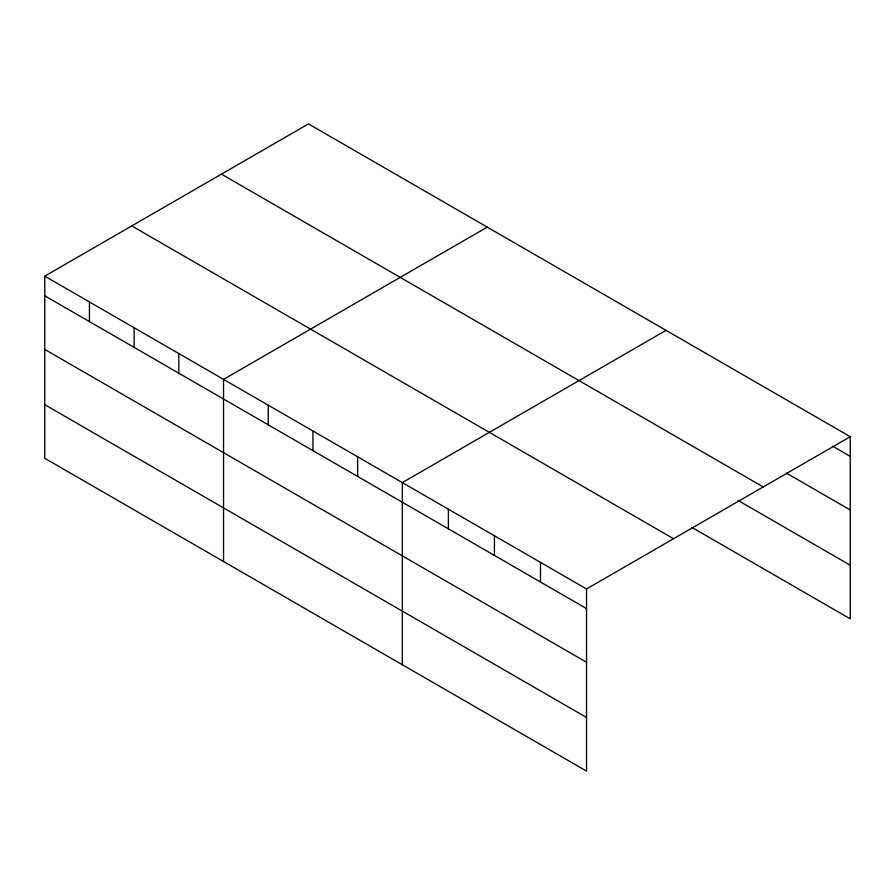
<?xml version="1.0" encoding="UTF-8"?>
<svg xmlns="http://www.w3.org/2000/svg" width="895" height="895" viewBox="0 0 895 895"><rect width="100%" height="100%" fill="white"/><g stroke="black" fill="none" stroke-linecap="round" stroke-linejoin="round"><path stroke-width="1.34" d="M44.75 276.152L586.538 588.955L586.538 771.098L44.75 458.296L44.75 276.152L308.462 123.902L850.25 436.704L850.25 618.848L692.014 527.491M487.249 227.129L223.537 379.379L223.537 561.512M666.037 330.356L402.336 482.606L402.336 664.739M586.538 588.955L850.25 436.704M832.54 446.124L850.25 456.349M786.481 473.153L850.25 509.971M221.434 174.145L763.222 486.947M738.073 500.45L850.25 565.215M131.778 225.92L673.566 538.712M44.75 295.797L586.538 608.6M44.75 349.419L586.538 662.222M44.75 404.674L586.538 717.466M540.49 562.373L540.49 582.007M494.432 535.781L494.432 555.426M448.384 509.199L448.384 528.833M357.631 456.797L357.631 476.442M312.937 430.998L312.937 450.632M268.243 405.189L268.243 424.834M178.843 353.581L178.843 373.215M134.149 327.771L134.149 347.405M89.444 301.962L89.444 321.607"/></g></svg>
